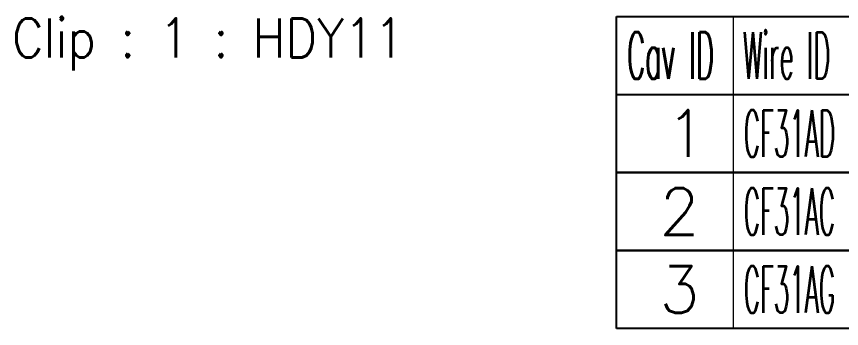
# Model space of a CAD drawing. Header units: inches. Extents: x 47316 to 59086, y 3141 to 11743.
# Drawn here: x 50853.8 to 50906.8, y 8583.8 to 8603.8 of the extents above; entities that cross this region are included whole.
import ezdxf

# ---------------------------------------------------------------- set-up
doc = ezdxf.new("R2010")
doc.units = ezdxf.units.IN
doc.header["$MEASUREMENT"] = 0
doc.styles.get("Standard").update_dxf_attribs({"font": ''})
doc.styles.get('Standard').set_extended_font_data('SimSun')

msp = doc.modelspace()

# ---------------------------------------------------------------- linework, layer by layer
at = {"color": 0, "linetype": 'Continuous', "lineweight": -2}
for p, q in [((50892.332, 8603.829), (50974.832, 8603.829)), ((50892.332, 8598.829), (50892.332, 8603.829)), ((50892.332, 8598.829), (50974.832, 8598.829))]:
    msp.add_line(p, q, dxfattribs=at)
at = {"color": 7, "linetype": 'Continuous', "lineweight": 15}
msp.add_line((50899.832, 8598.829), (50899.832, 8603.829), dxfattribs=at)
at = {"color": 102, "linetype": 'Continuous', "lineweight": 15}
for p, q in [((50899.832, 8593.829), (50899.832, 8598.829)), ((50899.832, 8588.829), (50899.832, 8593.829)), ((50899.832, 8583.829), (50899.832, 8588.829))]:
    msp.add_line(p, q, dxfattribs=at)
at = {"color": 0, "linetype": 'Continuous', "lineweight": -2}
for points in [[(50892.332, 8593.829), (50892.332, 8598.829), (50974.832, 8598.829), (50974.832, 8593.829)], [(50892.332, 8588.829), (50892.332, 8593.829), (50974.832, 8593.829), (50974.832, 8588.829)], [(50892.332, 8583.829), (50892.332, 8588.829), (50974.832, 8588.829), (50974.832, 8583.829)]]:
    msp.add_lwpolyline(points, close=True, dxfattribs=at)

# ---------------------------------------------------------------- texts
at = {"color": 42, "linetype": 'Continuous', "lineweight": 15, "insert": (50853.555, 8603.714), "char_height": 2.5, "width": 30.10714, "attachment_point": 1}
msp.add_mtext('\\Fromans.shx;\\W0.9000000000;\\T1.0000000000;\\o\\lClip : 1 : HDY11', dxfattribs=at)
at = {"color": 7, "linetype": 'Continuous', "lineweight": 15, "char_height": 3, "attachment_point": 1}
for s, insert, width in [('\\Fromans.shx;\\W0.4026548673;\\T1.0000000000;\\o\\lWire ID', (50900.447, 8602.829), 6.5), ('\\Fromans.shx;\\W0.4292452830;\\T1.0000000000;\\o\\lCav ID', (50893.016, 8602.829), 6.5), ('\\Fromans.shx;\\W1.0000000000;\\T1.0000000000;\\o\\l1', (50895.511, 8597.829), 2.85714), ('\\Fromans.shx;\\W1.0000000000;\\T1.0000000000;\\o\\l2', (50895.082, 8592.829), 2.85714), ('\\Fromans.shx;\\W1.0000000000;\\T1.0000000000;\\o\\l3', (50895.082, 8587.829), 2.85714)]:
    msp.add_mtext(s, dxfattribs=dict(at, insert=insert, width=width))
at = {"color": 21, "linetype": 'Continuous', "lineweight": 15, "char_height": 3, "width": 6.5, "attachment_point": 1}
for s, insert in [('\\Fromans.shx;\\W0.3855932203;\\T1.0000000000;\\o\\lCF31AD', (50900.498, 8597.829)), ('\\Fromans.shx;\\W0.3855932203;\\T1.0000000000;\\o\\lCF31AC', (50900.498, 8592.829)), ('\\Fromans.shx;\\W0.3855932203;\\T1.0000000000;\\o\\lCF31AG', (50900.498, 8587.829))]:
    msp.add_mtext(s, dxfattribs=dict(at, insert=insert))

doc.saveas('drawing.dxf')
